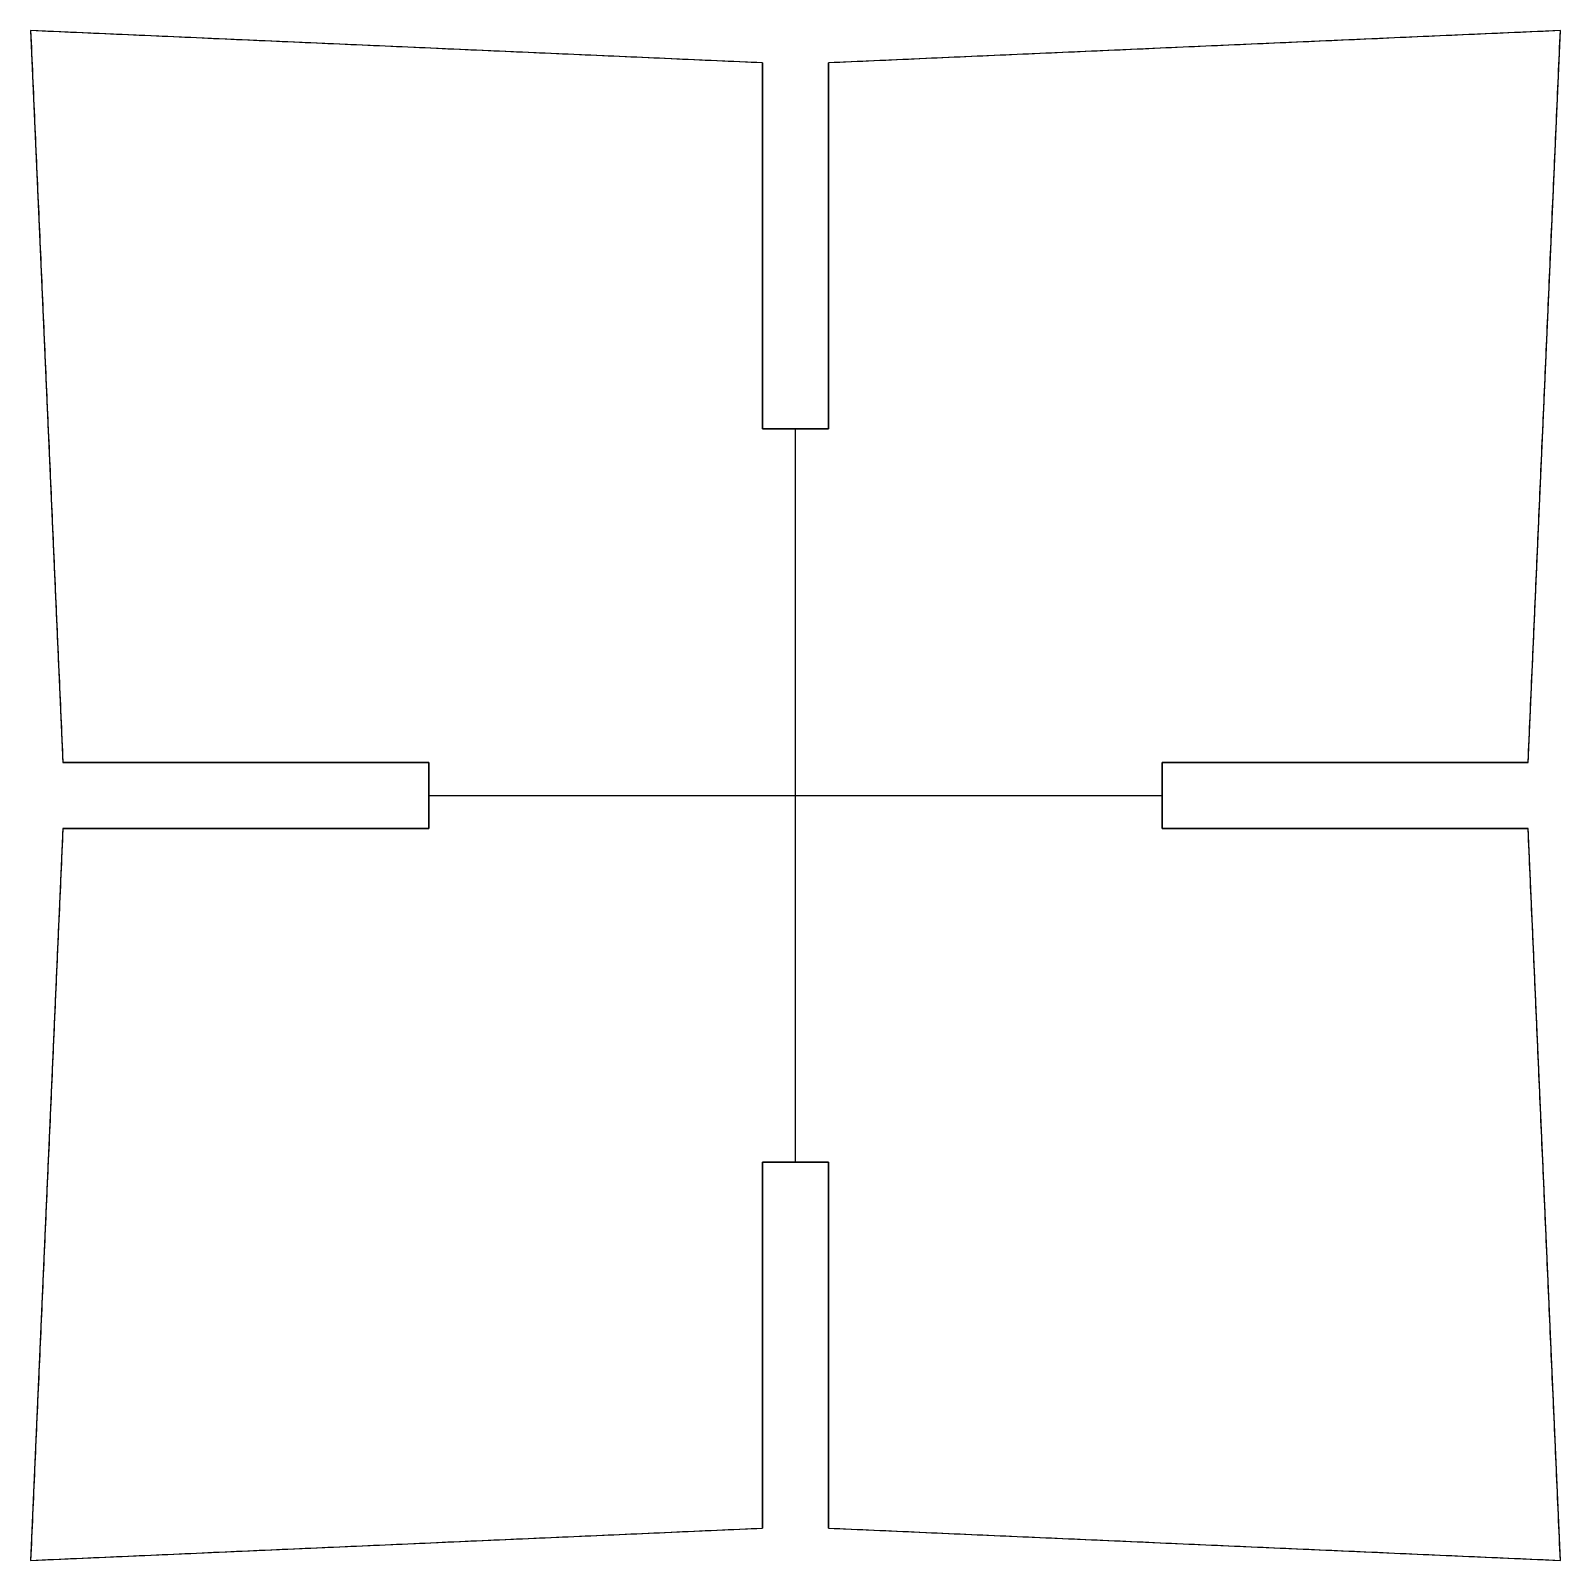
# Model space of a CAD drawing. Header units: millimetres. Extents: x -41.7 to 41.7, y -40.7 to 42.7.
import ezdxf

# ---------------------------------------------------------------- set-up
doc = ezdxf.new("R2010")
doc.units = ezdxf.units.MM
doc.layers.add('Default', color=18, linetype='Continuous', true_color=0x000000)

msp = doc.modelspace()

# ---------------------------------------------------------------- linework, layer by layer
at = {"layer": 'Default'}
for p, q in [((-41.719, 42.719), (-39.959, 2.8)), ((-1.8, 40.959), (-41.719, 42.719)), ((41.719, 42.719), (1.8, 40.959)), ((39.959, 2.8), (41.719, 42.719)), ((0, -19), (0, 21)), ((0, -19, 3.6), (0, 21, 3.6)), ((-20, 1), (20, 1)), ((-20, 1, 3.6), (20, 1, 3.6)), ((-39.959, -0.8), (-41.719, -40.719)), ((41.719, -40.719), (39.959, -0.8)), ((-41.719, -40.719), (-1.8, -38.959)), ((1.8, -38.959), (41.719, -40.719))]:
    msp.add_line(p, q, dxfattribs=at)
for points in [[(-1.8, 40.959), (-1.8, 21)], [(-1.8, 21), (1.8, 21), (1.8, 40.959)], [(-20, -0.8), (-20, 2.8), (-39.959, 2.8)], [(39.959, 2.8), (20, 2.8)], [(20, 2.8), (20, -0.8), (39.959, -0.8)], [(-39.959, -0.8), (-20, -0.8)], [(1.8, -19), (-1.8, -19), (-1.8, -38.959)], [(1.8, -38.959), (1.8, -19)]]:
    msp.add_lwpolyline(points, dxfattribs=at)
for points in [[(-1.8, 40.959), (-21.76, 41.839), (-41.719, 42.719)], [(-41.719, 42.719), (-41.719, 42.719, 1.8), (-41.719, 42.719, 3.6)], [(-1.8, 40.959, 3.6), (-21.76, 41.839, 3.6), (-41.719, 42.719, 3.6)], [(-41.719, 42.719), (-40.839, 22.76), (-39.959, 2.8)], [(-41.719, 42.719, 3.6), (-40.839, 22.76, 3.6), (-39.959, 2.8, 3.6)], [(-1.8, 40.959, 1.8), (-21.76, 41.839, 1.8), (-41.719, 42.719, 1.8)], [(-41.719, 42.719, 1.8), (-40.839, 22.76, 1.8), (-39.959, 2.8, 1.8)], [(41.719, 42.719), (21.76, 41.839), (1.8, 40.959)], [(41.719, 42.719, 3.6), (21.76, 41.839, 3.6), (1.8, 40.959, 3.6)], [(41.719, 42.719, 1.8), (21.76, 41.839, 1.8), (1.8, 40.959, 1.8)], [(39.959, 2.8), (40.839, 22.76), (41.719, 42.719)], [(39.959, 2.8, 3.6), (40.839, 22.76, 3.6), (41.719, 42.719, 3.6)], [(39.959, 2.8, 1.8), (40.839, 22.76, 1.8), (41.719, 42.719, 1.8)], [(41.719, 42.719), (41.719, 42.719, 1.8), (41.719, 42.719, 3.6)], [(-21.76, 41.839), (-21.76, 41.839, 1.8), (-21.76, 41.839, 3.6)], [(21.76, 41.839), (21.76, 41.839, 1.8), (21.76, 41.839, 3.6)], [(-1.8, 21), (-1.8, 30.98), (-1.8, 40.959)], [(-1.8, 40.959), (-1.8, 40.959, 1.8), (-1.8, 40.959, 3.6)], [(-1.8, 21, 3.6), (-1.8, 30.98, 3.6), (-1.8, 40.959, 3.6)], [(-1.8, 21, 1.8), (-1.8, 30.98, 1.8), (-1.8, 40.959, 1.8)], [(1.8, 40.959), (1.8, 40.959, 1.8), (1.8, 40.959, 3.6)], [(1.8, 40.959), (1.8, 30.98), (1.8, 21)], [(1.8, 40.959, 3.6), (1.8, 30.98, 3.6), (1.8, 21, 3.6)], [(1.8, 40.959, 1.8), (1.8, 30.98, 1.8), (1.8, 21, 1.8)], [(-1.8, 30.98), (-1.8, 30.98, 1.8), (-1.8, 30.98, 3.6)], [(1.8, 30.98), (1.8, 30.98, 1.8), (1.8, 30.98, 3.6)], [(-40.839, 22.76), (-40.839, 22.76, 1.8), (-40.839, 22.76, 3.6)], [(40.839, 22.76), (40.839, 22.76, 1.8), (40.839, 22.76, 3.6)], [(1.8, 21), (0, 21), (-1.8, 21)], [(-1.8, 21), (-1.8, 21, 1.8), (-1.8, 21, 3.6)], [(1.8, 21, 3.6), (0, 21, 3.6), (-1.8, 21, 3.6)], [(1.8, 21, 1.8), (0, 21, 1.8), (-1.8, 21, 1.8)], [(0, 21), (0, 21, 1.8), (0, 21, 3.6)], [(1.8, 21), (1.8, 21, 1.8), (1.8, 21, 3.6)], [(-39.959, 2.8), (-39.959, 2.8, 1.8), (-39.959, 2.8, 3.6)], [(-39.959, 2.8), (-29.98, 2.8), (-20, 2.8)], [(-39.959, 2.8, 3.6), (-29.98, 2.8, 3.6), (-20, 2.8, 3.6)], [(-39.959, 2.8, 1.8), (-29.98, 2.8, 1.8), (-20, 2.8, 1.8)], [(-29.98, 2.8), (-29.98, 2.8, 1.8), (-29.98, 2.8, 3.6)], [(-20, 2.8), (-20, 2.8, 1.8), (-20, 2.8, 3.6)], [(-20, 2.8), (-20, 1), (-20, -0.8)], [(-20, 2.8, 3.6), (-20, 1, 3.6), (-20, -0.8, 3.6)], [(-20, 2.8, 1.8), (-20, 1, 1.8), (-20, -0.8, 1.8)], [(20, -0.8), (20, 1), (20, 2.8)], [(20, 2.8), (20, 2.8, 1.8), (20, 2.8, 3.6)], [(20, -0.8, 3.6), (20, 1, 3.6), (20, 2.8, 3.6)], [(20, 2.8), (29.98, 2.8), (39.959, 2.8)], [(20, 2.8, 3.6), (29.98, 2.8, 3.6), (39.959, 2.8, 3.6)], [(20, -0.8, 1.8), (20, 1, 1.8), (20, 2.8, 1.8)], [(20, 2.8, 1.8), (29.98, 2.8, 1.8), (39.959, 2.8, 1.8)], [(29.98, 2.8), (29.98, 2.8, 1.8), (29.98, 2.8, 3.6)], [(39.959, 2.8), (39.959, 2.8, 1.8), (39.959, 2.8, 3.6)], [(-20, 1), (-20, 1, 1.8), (-20, 1, 3.6)], [(20, 1), (20, 1, 1.8), (20, 1, 3.6)], [(-39.959, -0.8), (-40.839, -20.76), (-41.719, -40.719)], [(-39.959, -0.8, 3.6), (-40.839, -20.76, 3.6), (-41.719, -40.719, 3.6)], [(-39.959, -0.8, 1.8), (-40.839, -20.76, 1.8), (-41.719, -40.719, 1.8)], [(-20, -0.8), (-29.98, -0.8), (-39.959, -0.8)], [(-39.959, -0.8), (-39.959, -0.8, 1.8), (-39.959, -0.8, 3.6)], [(-20, -0.8, 3.6), (-29.98, -0.8, 3.6), (-39.959, -0.8, 3.6)], [(-20, -0.8, 1.8), (-29.98, -0.8, 1.8), (-39.959, -0.8, 1.8)], [(-29.98, -0.8), (-29.98, -0.8, 1.8), (-29.98, -0.8, 3.6)], [(-20, -0.8), (-20, -0.8, 1.8), (-20, -0.8, 3.6)], [(39.959, -0.8), (29.98, -0.8), (20, -0.8)], [(20, -0.8), (20, -0.8, 1.8), (20, -0.8, 3.6)], [(39.959, -0.8, 3.6), (29.98, -0.8, 3.6), (20, -0.8, 3.6)], [(39.959, -0.8, 1.8), (29.98, -0.8, 1.8), (20, -0.8, 1.8)], [(29.98, -0.8), (29.98, -0.8, 1.8), (29.98, -0.8, 3.6)], [(41.719, -40.719), (40.839, -20.76), (39.959, -0.8)], [(39.959, -0.8), (39.959, -0.8, 1.8), (39.959, -0.8, 3.6)], [(41.719, -40.719, 3.6), (40.839, -20.76, 3.6), (39.959, -0.8, 3.6)], [(41.719, -40.719, 1.8), (40.839, -20.76, 1.8), (39.959, -0.8, 1.8)], [(-1.8, -38.959), (-1.8, -28.98), (-1.8, -19)], [(-1.8, -19), (-1.8, -19, 1.8), (-1.8, -19, 3.6)], [(-1.8, -38.959, 3.6), (-1.8, -28.98, 3.6), (-1.8, -19, 3.6)], [(-1.8, -19), (0, -19), (1.8, -19)], [(-1.8, -19, 3.6), (0, -19, 3.6), (1.8, -19, 3.6)], [(-1.8, -38.959, 1.8), (-1.8, -28.98, 1.8), (-1.8, -19, 1.8)], [(-1.8, -19, 1.8), (0, -19, 1.8), (1.8, -19, 1.8)], [(0, -19), (0, -19, 1.8), (0, -19, 3.6)], [(1.8, -19), (1.8, -19, 1.8), (1.8, -19, 3.6)], [(1.8, -19), (1.8, -28.98), (1.8, -38.959)], [(1.8, -19, 3.6), (1.8, -28.98, 3.6), (1.8, -38.959, 3.6)], [(1.8, -19, 1.8), (1.8, -28.98, 1.8), (1.8, -38.959, 1.8)], [(-40.839, -20.76), (-40.839, -20.76, 1.8), (-40.839, -20.76, 3.6)], [(40.839, -20.76), (40.839, -20.76, 1.8), (40.839, -20.76, 3.6)], [(-1.8, -28.98), (-1.8, -28.98, 1.8), (-1.8, -28.98, 3.6)], [(1.8, -28.98), (1.8, -28.98, 1.8), (1.8, -28.98, 3.6)], [(-41.719, -40.719), (-21.76, -39.839), (-1.8, -38.959)], [(-41.719, -40.719, 3.6), (-21.76, -39.839, 3.6), (-1.8, -38.959, 3.6)], [(-41.719, -40.719, 1.8), (-21.76, -39.839, 1.8), (-1.8, -38.959, 1.8)], [(-1.8, -38.959), (-1.8, -38.959, 1.8), (-1.8, -38.959, 3.6)], [(1.8, -38.959), (1.8, -38.959, 1.8), (1.8, -38.959, 3.6)], [(1.8, -38.959), (21.76, -39.839), (41.719, -40.719)], [(1.8, -38.959, 3.6), (21.76, -39.839, 3.6), (41.719, -40.719, 3.6)], [(1.8, -38.959, 1.8), (21.76, -39.839, 1.8), (41.719, -40.719, 1.8)], [(-21.76, -39.839), (-21.76, -39.839, 1.8), (-21.76, -39.839, 3.6)], [(21.76, -39.839), (21.76, -39.839, 1.8), (21.76, -39.839, 3.6)], [(-41.719, -40.719), (-41.719, -40.719, 1.8), (-41.719, -40.719, 3.6)], [(41.719, -40.719), (41.719, -40.719, 1.8), (41.719, -40.719, 3.6)]]:
    msp.add_open_spline(points, degree=2, dxfattribs=at)

doc.saveas('drawing.dxf')
